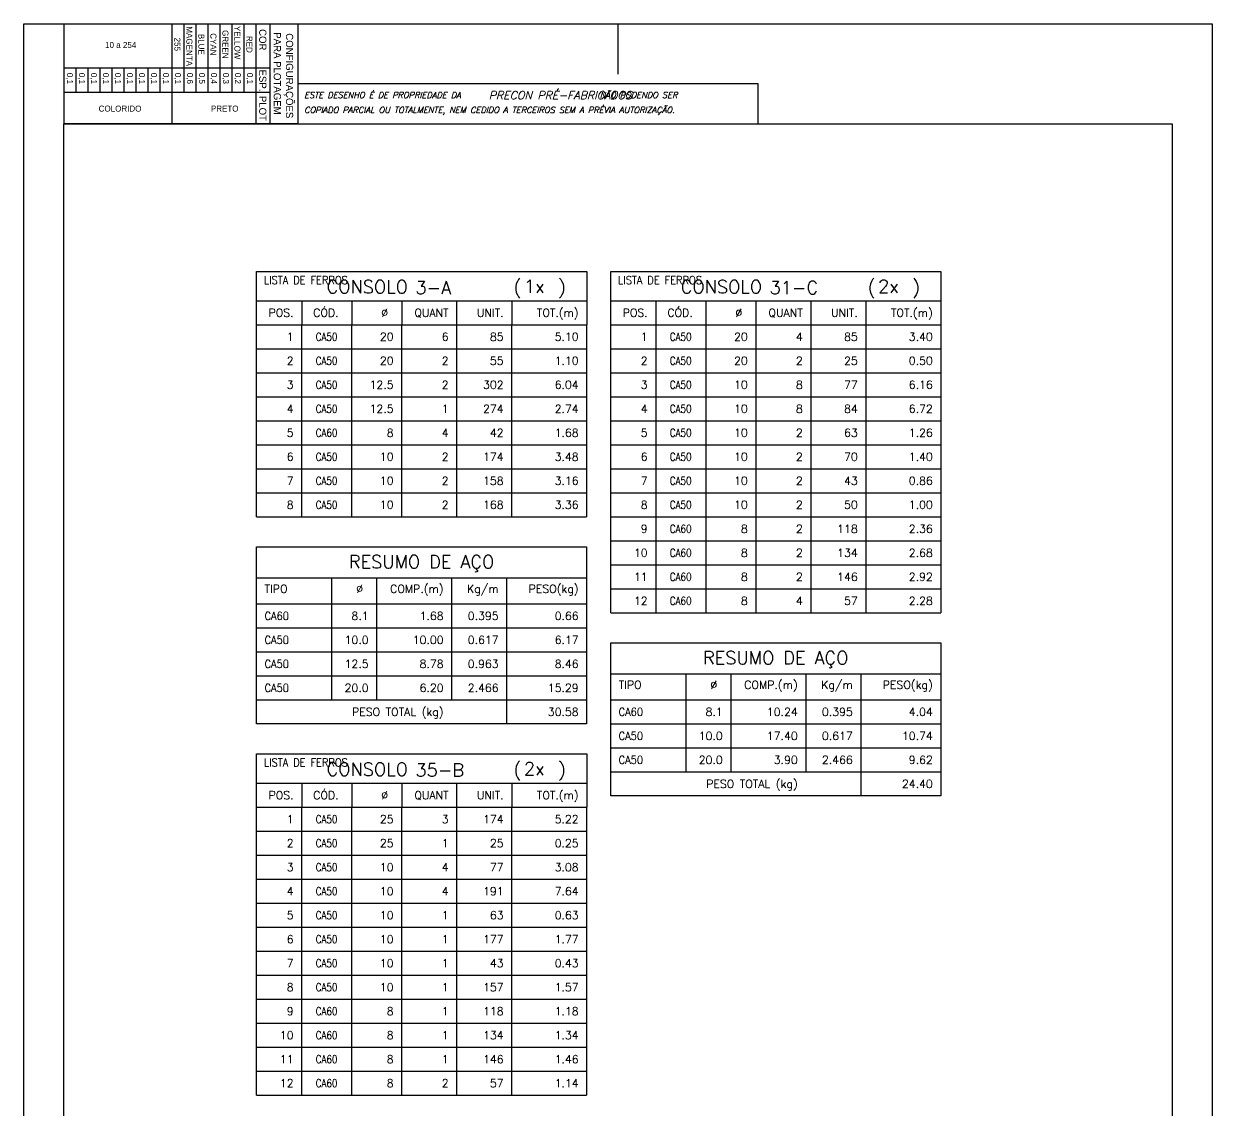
# Model space of a CAD drawing. Header units: centimetres. Extents: x 1658 to 17259, y 8294 to 11444.
# Drawn here: x 15032 to 17259, y 9407 to 11444 of the extents above; entities that cross this region are included whole.
import ezdxf
from ezdxf.enums import TextEntityAlignment as Align

# ---------------------------------------------------------------- set-up
doc = ezdxf.new("R2010")
doc.units = ezdxf.units.CM
doc.header["$LTSCALE"] = 50
doc.header["$MEASUREMENT"] = 0
for name, color, linetype in [('FORMATO-PRECON', 2, 'Continuous'), ('HACHURAS-PRECON', 1, 'Continuous'), ('LINHA-01-PRECON', 1, 'Continuous'), ('LINHA-02-PRECON', 2, 'Continuous'), ('ListaF', 3, 'Continuous'), ('TEXTO-35-PRECON', 5, 'Continuous')]:
    doc.layers.add(name, color=color, linetype=linetype)
doc.styles.add('R060', font='ACENT.shx', dxfattribs={"height": 75})
doc.styles.add('ROMANS', font='ROMANS.SHX', dxfattribs={"oblique": 15, "height": 3})
doc.styles.get("Standard").update_dxf_attribs({"font": 'romans.shx'})

# ---------------------------------------------------------------- blocks, each defined once
blk = doc.blocks.new('A$C0AF02B9D')
at = {"layer": 'FORMATO-PRECON', "color": 1}
for p, q in [((0, 585), (250, 585)), ((0, 0), (0, 585)), ((250, 585), (250, 0)), ((0, 480), (250, 480)), ((0, 450), (170.7, 450)), ((0, 420), (170.7, 420)), ((0, 390), (170.7, 390)), ((0, 360), (170.7, 360)), ((0, 330), (170.7, 330)), ((0, 300), (170.7, 300)), ((110.1, 240), (170.7, 240)), ((110.1, 210), (170.7, 210)), ((110.1, 180), (170.7, 180)), ((110.1, 150), (170.7, 150)), ((110.1, 150), (170.7, 150)), ((110.1, 120), (170.7, 120)), ((110.1, 120), (170.7, 120)), ((110.1, 90), (170.7, 90)), ((110.1, 90), (170.7, 90)), ((110.1, 60), (170.7, 60)), ((110.1, 60), (170.7, 60)), ((110.1, 30), (170.7, 30)), ((110.1, 30), (170.7, 30)), ((0, 0), (250, 0)), ((110.1, 0), (170.7, 0)), ((110.1, 0), (170.7, 0)), ((110.1, 0), (170.7, 0))]:
    blk.add_line(p, q, dxfattribs=at)
at = {"layer": 'FORMATO-PRECON'}
for p, q in [((0, 515), (250, 515)), ((110.1, 0), (110.1, 515)), ((170.7, 0), (170.7, 515)), ((0, 270), (250, 270))]:
    blk.add_line(p, q, dxfattribs=at)
at = {"layer": 'FORMATO-PRECON', "style": 'R060'}
for s, p in [('CONFIGURAÇÕES ', (133.4, 563.9)), ('PARA PLOTAGEM', (124.3, 533.7)), ('COR', (40, 497.3)), ('ESP.', (141.8, 497.3)), ('PLOT', (211.6, 497.3))]:
    blk.add_text(s, height=18, dxfattribs=at).set_placement(p, align=Align.MIDDLE)
at = {"layer": 'FORMATO-PRECON', "color": 1, "style": 'R060'}
for s, p in [('RED', (51.5, 464)), ('0,1', (136.5, 464)), ('YELLOW', (47.2, 434)), ('0,2', (136.5, 434)), ('GREEN', (51.5, 404)), ('0,3', (136.5, 404)), ('CYAN', (51.5, 374)), ('0,4', (136.5, 374)), ('BLUE', (51.5, 344)), ('0,5', (136.5, 344)), ('MAGENTA', (56.1, 314)), ('0,6', (136.5, 314)), ('255', (51.3, 284)), ('0,1', (136.5, 284)), ('0,1', (136.5, 254)), ('0,1', (136.5, 224)), ('0,1', (136.5, 194)), ('0,1', (136.5, 164)), ('0,1', (136.5, 134)), ('0,1', (136.5, 104)), ('0,1', (136.5, 74)), ('0,1', (136.5, 44)), ('0,1', (136.5, 14))]:
    blk.add_text(s, height=15, dxfattribs=at).set_placement(p, align=Align.MIDDLE)
for s, p in [('PRETO', (212, 402.1)), ('10 a 254', (53, 142.2)), ('COLORIDO', (212, 140.6))]:
    blk.add_text(s, height=15, rotation=90, dxfattribs=at).set_placement(p, align=Align.MIDDLE)
blk = doc.blocks.new('A$C432D58B7')
at = {"layer": 'LINHA-01-PRECON'}
blk.add_blockref('A$C0AF02B9D', (0, 0), dxfattribs=at)
blk = doc.blocks.new('A$C550964AD')
at = {"layer": 'LINHA-01-PRECON'}
blk.add_blockref('A$C432D58B7', (0, 0), dxfattribs=at)
blk = doc.blocks.new('A$C2E607E54')
at = {"layer": 'FORMATO-PRECON', "color": 6}
blk.add_line((1835, 4050), (685, 4050), dxfattribs=at)
at = {"layer": 'FORMATO-PRECON'}
for points in [[(0, 4200), (2970, 4200), (2970, 0), (0, 0)], [(685, 3950), (1835, 3950), (1835, 4050), (685, 4050)]]:
    blk.add_lwpolyline(points, close=True, dxfattribs=at)
blk.add_lwpolyline([(1485, 4200), (1485, 4073.6)], dxfattribs=at)
at = {"layer": 'FORMATO-PRECON', "color": 6}
blk.add_lwpolyline([(100, 3950), (2870, 3950), (2870, 100), (100, 100)], close=True, dxfattribs=at)
at = {"layer": 'TEXTO-35-PRECON', "rotation": 270}
blk.add_blockref('A$C550964AD', (100, 4200), dxfattribs=at)
at = {"layer": 'FORMATO-PRECON', "style": 'ROMANS', "oblique": 15}
for s, p in [('ESTE DESENHO É DE PROPRIEDADE DA                            NÃO PODENDO SER', (700.8, 4014.4)), ('COPIADO PARCIAL OU TOTALMENTE, NEM CEDIDO A TERCEIROS SEM A PRÉVIA AUTORIZAÇÃO.', (700.8, 3977))]:
    blk.add_text(s, height=15, dxfattribs=at).set_placement(p)
at = {"layer": 'FORMATO-PRECON', "color": 3, "style": 'ROMANS', "oblique": 15}
blk.add_text('PRECON PRÉ-FABRICADOS', height=20, dxfattribs=at).set_placement((1162, 4011.3))
blk = doc.blocks.new('LISTA DE FERROS CONSOLO')
at = {"color": 2}
for p, q in [((0, 0), (0, 100)), ((0, 100), (618.8, 100)), ((618.8, 100), (618.8, 0)), ((0, 45), (618.8, 45)), ((84.7, 45), (84.7, 0)), ((178.5, 45), (178.5, 0)), ((272.2, 45), (272.2, 0)), ((375, 45), (375, 0)), ((478.5, 45), (478.5, 0)), ((0, 0), (618.8, 0))]:
    blk.add_line(p, q, dxfattribs=at)
at = {"color": 4}
blk.add_text(' CONSOLO', height=24.38, dxfattribs=at).set_placement((199.2, 71.2), align=Align.MIDDLE_CENTER)
for s, p in [('(', (481.6, 58.2)), (')', (565, 58.2))]:
    blk.add_text(s, height=24.4, dxfattribs=at).set_placement(p)
at = {"color": 2}
for s, p in [('POS.', (69.4, 22.5)), ('CÓD.', (153.8, 22.5)), ('Ø ', (256.9, 22.5)), ('QUANT', (360, 22.5)), ('UNIT.', (463.1, 22.5)), ('TOT.(m)', (603.8, 22.5))]:
    blk.add_text(s, height=15, dxfattribs=at).set_placement(p, align=Align.MIDDLE_RIGHT)
at = {"color": 4, "insert": (89.1, 91.3), "char_height": 15, "width": 150.567, "attachment_point": 2}
blk.add_mtext('\\pxql;{\\W0.9;LISTA DE FERROS}', dxfattribs=at)
at = {"color": 4}
for tag, p in [('C', (297.9, 57.6)), ('D', (501.2, 60))]:
    blk.add_attdef(tag, p, '', height=24.4, dxfattribs=at)

msp = doc.modelspace()

# ---------------------------------------------------------------- linework, layer by layer
at = {"layer": 'ListaF', "color": 2}
for p, q in [((15468.15, 10879.57), (16086.9, 10879.57)), ((15468.15, 10519.57), (15468.15, 10879.57)), ((15468.15, 10879.57), (16086.9, 10879.57)), ((15552.53, 10879.57), (15552.53, 10519.57)), ((15646.28, 10879.57), (15646.28, 10519.57)), ((15740.03, 10879.57), (15740.03, 10519.57)), ((15843.15, 10879.57), (15843.15, 10519.57)), ((15946.28, 10879.57), (15946.28, 10519.57)), ((16086.9, 10879.57), (16086.9, 10519.57)), ((16131.9, 10339.57), (16131.9, 10879.57)), ((16131.9, 10879.57), (16750.65, 10879.57)), ((16216.28, 10879.57), (16216.28, 10339.57)), ((16310.03, 10879.57), (16310.03, 10339.57)), ((16403.78, 10879.57), (16403.78, 10339.57)), ((16506.9, 10879.57), (16506.9, 10339.57)), ((16610.03, 10879.57), (16610.03, 10339.57)), ((16750.65, 10879.57), (16750.65, 10339.57)), ((15468.15, 10834.57), (16086.9, 10834.57)), ((16131.9, 10834.57), (16750.65, 10834.57)), ((15468.15, 10789.57), (16086.9, 10789.57)), ((16131.9, 10789.57), (16750.65, 10789.57)), ((15468.15, 10744.57), (16086.9, 10744.57)), ((16131.9, 10744.57), (16750.65, 10744.57)), ((15468.15, 10699.57), (16086.9, 10699.57)), ((16131.9, 10699.57), (16750.65, 10699.57)), ((15468.15, 10654.57), (16086.9, 10654.57)), ((16131.9, 10654.57), (16750.65, 10654.57)), ((15468.15, 10609.57), (16086.9, 10609.57)), ((16131.9, 10609.57), (16750.65, 10609.57)), ((15468.15, 10564.57), (16086.9, 10564.57)), ((16131.9, 10564.57), (16750.65, 10564.57)), ((15468.15, 10519.57), (16086.9, 10519.57)), ((16131.9, 10519.57), (16750.65, 10519.57)), ((16131.9, 10474.57), (16750.65, 10474.57)), ((15468.15, 10131.37), (15468.15, 10463.32)), ((15468.15, 10463.32), (16086.9, 10463.32)), ((16086.9, 10463.32), (16086.9, 10131.37)), ((16131.9, 10429.57), (16750.65, 10429.57)), ((15468.15, 10405.2), (16086.9, 10405.2)), ((15608.78, 10405.2), (15608.78, 10176.37)), ((15693.15, 10405.2), (15693.15, 10176.37)), ((15833.78, 10405.2), (15833.78, 10176.37)), ((15936.9, 10405.2), (15936.9, 10131.37)), ((16131.9, 10384.57), (16750.65, 10384.57)), ((15468.15, 10356.45), (16086.9, 10356.45)), ((16131.9, 10339.57), (16750.65, 10339.57)), ((15468.15, 10311.37), (16086.9, 10311.37)), ((16131.9, 9996.37), (16131.9, 10283.32)), ((16131.9, 10283.32), (16750.65, 10283.32)), ((16750.65, 10283.32), (16750.65, 9996.37)), ((15468.15, 10266.37), (16086.9, 10266.37)), ((16131.9, 10225.2), (16750.65, 10225.2)), ((16272.53, 10225.2), (16272.53, 10041.37)), ((16356.9, 10225.2), (16356.9, 10041.37)), ((16497.53, 10225.2), (16497.53, 10041.37)), ((16600.65, 10225.2), (16600.65, 9996.37)), ((15468.15, 10221.37), (16086.9, 10221.37)), ((15468.15, 10176.37), (16086.9, 10176.37)), ((16131.9, 10176.45), (16750.65, 10176.45)), ((16086.9, 10131.37), (15468.15, 10131.37)), ((16131.9, 10131.37), (16750.65, 10131.37)), ((16131.9, 10086.37), (16750.65, 10086.37)), ((16131.9, 10041.37), (16750.65, 10041.37)), ((16750.65, 9996.37), (16131.9, 9996.37)), ((15468.15, 9435.12), (15468.15, 9975.12)), ((15468.15, 9975.12), (16086.9, 9975.12)), ((15552.53, 9975.12), (15552.53, 9435.12)), ((15646.28, 9975.12), (15646.28, 9435.12)), ((15740.03, 9975.12), (15740.03, 9435.12)), ((15843.15, 9975.12), (15843.15, 9435.12)), ((15946.28, 9975.12), (15946.28, 9435.12)), ((16086.9, 9975.12), (16086.9, 9435.12)), ((15468.15, 9930.12), (16086.9, 9930.12)), ((15468.15, 9885.12), (16086.9, 9885.12)), ((15468.15, 9840.12), (16086.9, 9840.12)), ((15468.15, 9795.12), (16086.9, 9795.12)), ((15468.15, 9750.12), (16086.9, 9750.12)), ((15468.15, 9705.12), (16086.9, 9705.12)), ((15468.15, 9660.12), (16086.9, 9660.12)), ((15468.15, 9615.12), (16086.9, 9615.12)), ((15468.15, 9570.12), (16086.9, 9570.12)), ((15468.15, 9525.12), (16086.9, 9525.12)), ((15468.15, 9480.12), (16086.9, 9480.12)), ((15468.15, 9435.12), (16086.9, 9435.12))]:
    msp.add_line(p, q, dxfattribs=at)

# ---------------------------------------------------------------- block references
at = {"layer": 'HACHURAS-PRECON', "xscale": 0.7499999999999996, "yscale": 0.7499999999999996, "zscale": 0.7499999999999996}
msp.add_blockref('A$C2E607E54', (15031.88, 8293.94), dxfattribs=at)
at = {"layer": 'LINHA-02-PRECON'}
for p, values in [((15468.15, 10879.57), {'D': '1x', 'C': '3-A'}), ((16131.9, 10879.57), {'D': '2x', 'C': '31-C'}), ((15468.15, 9975.12), {'D': '2x', 'C': '35-B'})]:
    msp.add_blockref('LISTA DE FERROS CONSOLO', p, dxfattribs=at).add_auto_attribs(values)

# ---------------------------------------------------------------- texts
at = {"layer": 'ListaF', "color": 4}
for p in [(15777.53, 10435.2), (16441.28, 10255.2)]:
    msp.add_text('RESUMO DE AÇO', height=24.375, dxfattribs=at).set_placement(p, align=Align.MIDDLE_CENTER)
at = {"layer": 'ListaF', "color": 2}
for p in [(15483.15, 10384.57), (16146.9, 10204.57)]:
    msp.add_text('TIPO', height=15, dxfattribs=at).set_placement(p, align=Align.MIDDLE_LEFT)
for s, p in [('Ø ', (15678.15, 10384.57)), ('COMP.(m)', (15818.78, 10384.57)), ('Kg/m', (15921.9, 10384.57)), ('PESO(kg)', (16071.9, 10384.57)), ('Ø ', (16341.9, 10204.57)), ('COMP.(m)', (16482.53, 10204.57)), ('Kg/m', (16585.65, 10204.57)), ('PESO(kg)', (16735.65, 10204.57))]:
    msp.add_text(s, height=15, dxfattribs=at).set_placement(p, align=Align.MIDDLE_RIGHT)
at = {"layer": 'ListaF', "color": 3, "width": 0.9}
for s, p in [('CA60', (15483.15, 10333.87)), ('CA50', (15483.15, 10288.87)), ('CA50', (15483.15, 10243.87)), ('CA50', (15483.15, 10198.87)), ('CA60', (16146.9, 10153.87)), ('CA50', (16146.9, 10108.87)), ('CA50', (16146.9, 10063.87))]:
    msp.add_text(s, height=15, dxfattribs=at).set_placement(p, align=Align.MIDDLE_LEFT)
at = {"layer": 'ListaF', "color": 3}
for s, p in [('8.1', (15678.15, 10333.87)), ('1.68', (15818.78, 10333.87)), ('0.395', (15921.9, 10333.87)), ('0.66', (16071.9, 10333.87)), ('10.0', (15678.15, 10288.87)), ('10.00', (15818.78, 10288.87)), ('0.617', (15921.9, 10288.87)), ('6.17', (16071.9, 10288.87)), ('12.5', (15678.15, 10243.87)), ('8.78', (15818.78, 10243.87)), ('0.963', (15921.9, 10243.87)), ('8.46', (16071.9, 10243.87)), ('20.0', (15678.15, 10198.87)), ('6.20', (15818.78, 10198.87)), ('2.466', (15921.9, 10198.87)), ('15.29', (16071.9, 10198.87)), ('PESO TOTAL (kg)', (15818.78, 10153.87)), ('30.58', (16071.9, 10153.87)), ('8.1', (16341.9, 10153.87)), ('10.24', (16482.53, 10153.87)), ('0.395', (16585.65, 10153.87)), ('4.04', (16735.65, 10153.87)), ('10.0', (16341.9, 10108.87)), ('17.40', (16482.53, 10108.87)), ('0.617', (16585.65, 10108.87)), ('10.74', (16735.65, 10108.87)), ('20.0', (16341.9, 10063.87)), ('3.90', (16482.53, 10063.87)), ('2.466', (16585.65, 10063.87)), ('9.62', (16735.65, 10063.87)), ('PESO TOTAL (kg)', (16482.53, 10018.87)), ('24.40', (16735.65, 10018.87))]:
    msp.add_text(s, height=15, dxfattribs=at).set_placement(p, align=Align.MIDDLE_RIGHT)
at = {"layer": 'ListaF', "color": 3, "char_height": 15}
for s, insert, attachment_point in [('1', (15537.53, 10857.07), 6), ('{\\W0.8;CA50}', (15599.4, 10857.07), 5), ('20', (15725.03, 10857.07), 6), ('6', (15828.15, 10857.07), 6), ('85', (15931.28, 10857.07), 6), ('5.10', (16071.9, 10857.07), 6), ('1', (16201.28, 10857.07), 6), ('{\\W0.8;CA50}', (16263.15, 10857.07), 5), ('20', (16388.78, 10857.07), 6), ('4', (16491.9, 10857.07), 6), ('85', (16595.03, 10857.07), 6), ('3.40', (16735.65, 10857.07), 6), ('2', (15537.53, 10812.07), 6), ('{\\W0.8;CA50}', (15599.4, 10812.07), 5), ('20', (15725.03, 10812.07), 6), ('2', (15828.15, 10812.07), 6), ('55', (15931.28, 10812.07), 6), ('1.10', (16071.9, 10812.07), 6), ('2', (16201.28, 10812.07), 6), ('{\\W0.8;CA50}', (16263.15, 10812.07), 5), ('20', (16388.78, 10812.07), 6), ('2', (16491.9, 10812.07), 6), ('25', (16595.03, 10812.07), 6), ('0.50', (16735.65, 10812.07), 6), ('3', (15537.53, 10767.07), 6), ('{\\W0.8;CA50}', (15599.4, 10767.07), 5), ('12.5', (15725.03, 10767.07), 6), ('2', (15828.15, 10767.07), 6), ('302', (15931.28, 10767.07), 6), ('6.04', (16071.9, 10767.07), 6), ('3', (16201.28, 10767.07), 6), ('{\\W0.8;CA50}', (16263.15, 10767.07), 5), ('10', (16388.78, 10767.07), 6), ('8', (16491.9, 10767.07), 6), ('77', (16595.03, 10767.07), 6), ('6.16', (16735.65, 10767.07), 6), ('4', (15537.53, 10722.07), 6), ('{\\W0.8;CA50}', (15599.4, 10722.07), 5), ('12.5', (15725.03, 10722.07), 6), ('1', (15828.15, 10722.07), 6), ('274', (15931.28, 10722.07), 6), ('2.74', (16071.9, 10722.07), 6), ('4', (16201.28, 10722.07), 6), ('{\\W0.8;CA50}', (16263.15, 10722.07), 5), ('10', (16388.78, 10722.07), 6), ('8', (16491.9, 10722.07), 6), ('84', (16595.03, 10722.07), 6), ('6.72', (16735.65, 10722.07), 6), ('5', (15537.53, 10677.07), 6), ('{\\W0.8;CA60}', (15599.4, 10677.07), 5), ('8', (15725.03, 10677.07), 6), ('4', (15828.15, 10677.07), 6), ('42', (15931.28, 10677.07), 6), ('1.68', (16071.9, 10677.07), 6), ('5', (16201.28, 10677.07), 6), ('{\\W0.8;CA50}', (16263.15, 10677.07), 5), ('10', (16388.78, 10677.07), 6), ('2', (16491.9, 10677.07), 6), ('63', (16595.03, 10677.07), 6), ('1.26', (16735.65, 10677.07), 6), ('6', (15537.53, 10632.07), 6), ('{\\W0.8;CA50}', (15599.4, 10632.07), 5), ('10', (15725.03, 10632.07), 6), ('2', (15828.15, 10632.07), 6), ('174', (15931.28, 10632.07), 6), ('3.48', (16071.9, 10632.07), 6), ('6', (16201.28, 10632.07), 6), ('{\\W0.8;CA50}', (16263.15, 10632.07), 5), ('10', (16388.78, 10632.07), 6), ('2', (16491.9, 10632.07), 6), ('70', (16595.03, 10632.07), 6), ('1.40', (16735.65, 10632.07), 6), ('7', (15537.53, 10587.07), 6), ('{\\W0.8;CA50}', (15599.4, 10587.07), 5), ('10', (15725.03, 10587.07), 6), ('2', (15828.15, 10587.07), 6), ('158', (15931.28, 10587.07), 6), ('3.16', (16071.9, 10587.07), 6), ('7', (16201.28, 10587.07), 6), ('{\\W0.8;CA50}', (16263.15, 10587.07), 5), ('10', (16388.78, 10587.07), 6), ('2', (16491.9, 10587.07), 6), ('43', (16595.03, 10587.07), 6), ('0.86', (16735.65, 10587.07), 6), ('8', (15537.53, 10542.07), 6), ('{\\W0.8;CA50}', (15599.4, 10542.07), 5), ('10', (15725.03, 10542.07), 6), ('2', (15828.15, 10542.07), 6), ('168', (15931.28, 10542.07), 6), ('3.36', (16071.9, 10542.07), 6), ('8', (16201.28, 10542.07), 6), ('{\\W0.8;CA50}', (16263.15, 10542.07), 5), ('10', (16388.78, 10542.07), 6), ('2', (16491.9, 10542.07), 6), ('50', (16595.03, 10542.07), 6), ('1.00', (16735.65, 10542.07), 6), ('9', (16201.28, 10497.07), 6), ('{\\W0.8;CA60}', (16263.15, 10497.07), 5), ('8', (16388.78, 10497.07), 6), ('2', (16491.9, 10497.07), 6), ('118', (16595.03, 10497.07), 6), ('2.36', (16735.65, 10497.07), 6), ('10', (16201.28, 10452.07), 6), ('{\\W0.8;CA60}', (16263.15, 10452.07), 5), ('8', (16388.78, 10452.07), 6), ('2', (16491.9, 10452.07), 6), ('134', (16595.03, 10452.07), 6), ('2.68', (16735.65, 10452.07), 6), ('11', (16201.28, 10407.07), 6), ('{\\W0.8;CA60}', (16263.15, 10407.07), 5), ('8', (16388.78, 10407.07), 6), ('2', (16491.9, 10407.07), 6), ('146', (16595.03, 10407.07), 6), ('2.92', (16735.65, 10407.07), 6), ('12', (16201.28, 10362.07), 6), ('{\\W0.8;CA60}', (16263.15, 10362.07), 5), ('8', (16388.78, 10362.07), 6), ('4', (16491.9, 10362.07), 6), ('57', (16595.03, 10362.07), 6), ('2.28', (16735.65, 10362.07), 6), ('1', (15537.53, 9952.62), 6), ('{\\W0.8;CA50}', (15599.4, 9952.62), 5), ('25', (15725.03, 9952.62), 6), ('3', (15828.15, 9952.62), 6), ('174', (15931.28, 9952.62), 6), ('5.22', (16071.9, 9952.62), 6), ('2', (15537.53, 9907.62), 6), ('{\\W0.8;CA50}', (15599.4, 9907.62), 5), ('25', (15725.03, 9907.62), 6), ('1', (15828.15, 9907.62), 6), ('25', (15931.28, 9907.62), 6), ('0.25', (16071.9, 9907.62), 6), ('3', (15537.53, 9862.62), 6), ('{\\W0.8;CA50}', (15599.4, 9862.62), 5), ('10', (15725.03, 9862.62), 6), ('4', (15828.15, 9862.62), 6), ('77', (15931.28, 9862.62), 6), ('3.08', (16071.9, 9862.62), 6), ('4', (15537.53, 9817.62), 6), ('{\\W0.8;CA50}', (15599.4, 9817.62), 5), ('10', (15725.03, 9817.62), 6), ('4', (15828.15, 9817.62), 6), ('191', (15931.28, 9817.62), 6), ('7.64', (16071.9, 9817.62), 6), ('5', (15537.53, 9772.62), 6), ('{\\W0.8;CA50}', (15599.4, 9772.62), 5), ('10', (15725.03, 9772.62), 6), ('1', (15828.15, 9772.62), 6), ('63', (15931.28, 9772.62), 6), ('0.63', (16071.9, 9772.62), 6), ('6', (15537.53, 9727.62), 6), ('{\\W0.8;CA50}', (15599.4, 9727.62), 5), ('10', (15725.03, 9727.62), 6), ('1', (15828.15, 9727.62), 6), ('177', (15931.28, 9727.62), 6), ('1.77', (16071.9, 9727.62), 6), ('7', (15537.53, 9682.62), 6), ('{\\W0.8;CA50}', (15599.4, 9682.62), 5), ('10', (15725.03, 9682.62), 6), ('1', (15828.15, 9682.62), 6), ('43', (15931.28, 9682.62), 6), ('0.43', (16071.9, 9682.62), 6), ('8', (15537.53, 9637.62), 6), ('{\\W0.8;CA50}', (15599.4, 9637.62), 5), ('10', (15725.03, 9637.62), 6), ('1', (15828.15, 9637.62), 6), ('157', (15931.28, 9637.62), 6), ('1.57', (16071.9, 9637.62), 6), ('9', (15537.53, 9592.62), 6), ('{\\W0.8;CA60}', (15599.4, 9592.62), 5), ('8', (15725.03, 9592.62), 6), ('1', (15828.15, 9592.62), 6), ('118', (15931.28, 9592.62), 6), ('1.18', (16071.9, 9592.62), 6), ('10', (15537.53, 9547.62), 6), ('{\\W0.8;CA60}', (15599.4, 9547.62), 5), ('8', (15725.03, 9547.62), 6), ('1', (15828.15, 9547.62), 6), ('134', (15931.28, 9547.62), 6), ('1.34', (16071.9, 9547.62), 6), ('11', (15537.53, 9502.62), 6), ('{\\W0.8;CA60}', (15599.4, 9502.62), 5), ('8', (15725.03, 9502.62), 6), ('1', (15828.15, 9502.62), 6), ('146', (15931.28, 9502.62), 6), ('1.46', (16071.9, 9502.62), 6), ('12', (15537.53, 9457.62), 6), ('{\\W0.8;CA60}', (15599.4, 9457.62), 5), ('8', (15725.03, 9457.62), 6), ('2', (15828.15, 9457.62), 6), ('57', (15931.28, 9457.62), 6), ('1.14', (16071.9, 9457.62), 6)]:
    msp.add_mtext(s, dxfattribs=dict(at, insert=insert, attachment_point=attachment_point))

doc.saveas('drawing.dxf')
